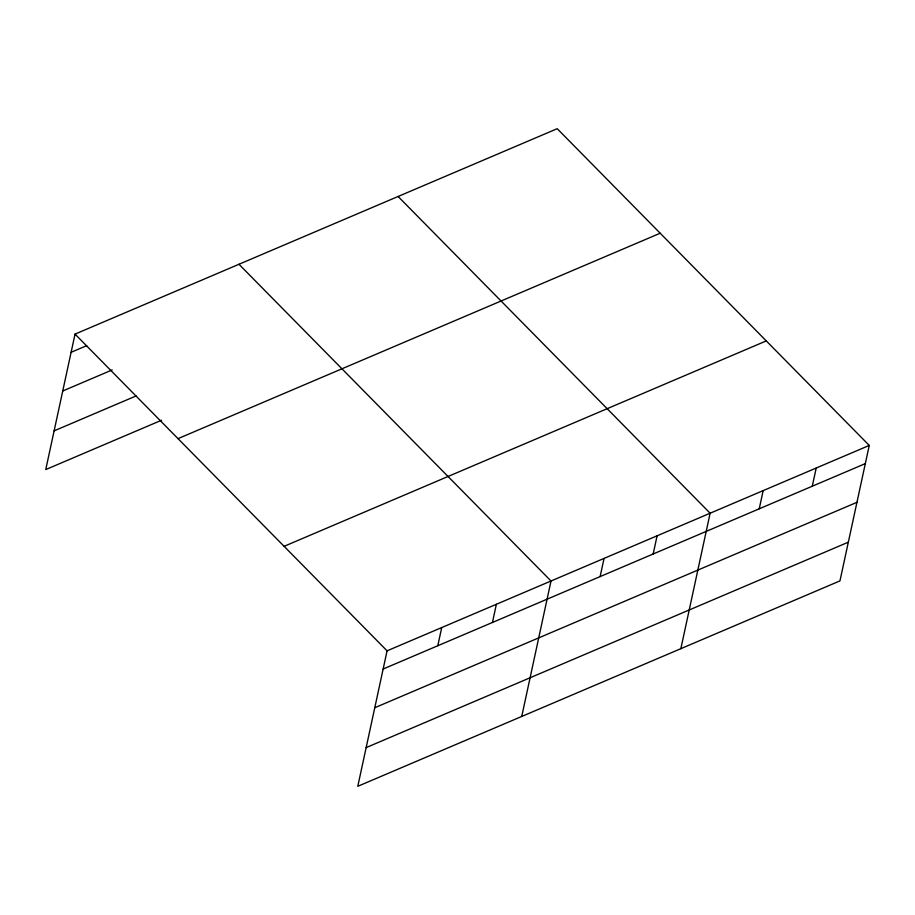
<?xml version="1.0" encoding="UTF-8"?>
<svg xmlns="http://www.w3.org/2000/svg" width="915" height="915" viewBox="0 0 915 915"><rect width="100%" height="100%" fill="white"/><g stroke="black" fill="none" stroke-linecap="round" stroke-linejoin="round"><path stroke-width="1.37" d="M869.25 445.433L387.079 650.839L357.788 786.305L839.959 580.888L869.25 445.433L557.212 128.695L75.041 334.112L45.75 469.567L161.543 420.237M437.793 645.75L441.716 627.564M492.442 622.463L496.365 604.289M521.733 716.456L551.013 581.002L238.975 264.275M600.126 576.587L604.049 558.413M653.161 553.998L657.096 535.813M680.851 648.678L710.132 513.224L398.094 196.485M759.244 508.809L763.167 490.623M812.28 486.208L816.214 468.022M71.107 352.298L86.719 345.641M62.735 390.991L112.179 369.935M54.122 430.862L136.083 395.943M178.013 438.64L660.184 233.222M284.108 546.324L766.278 340.906M383.145 669.025L865.315 463.619M374.773 707.73L856.955 502.312M366.16 747.601L848.331 542.183M75.041 334.112L387.079 650.839"/></g></svg>
